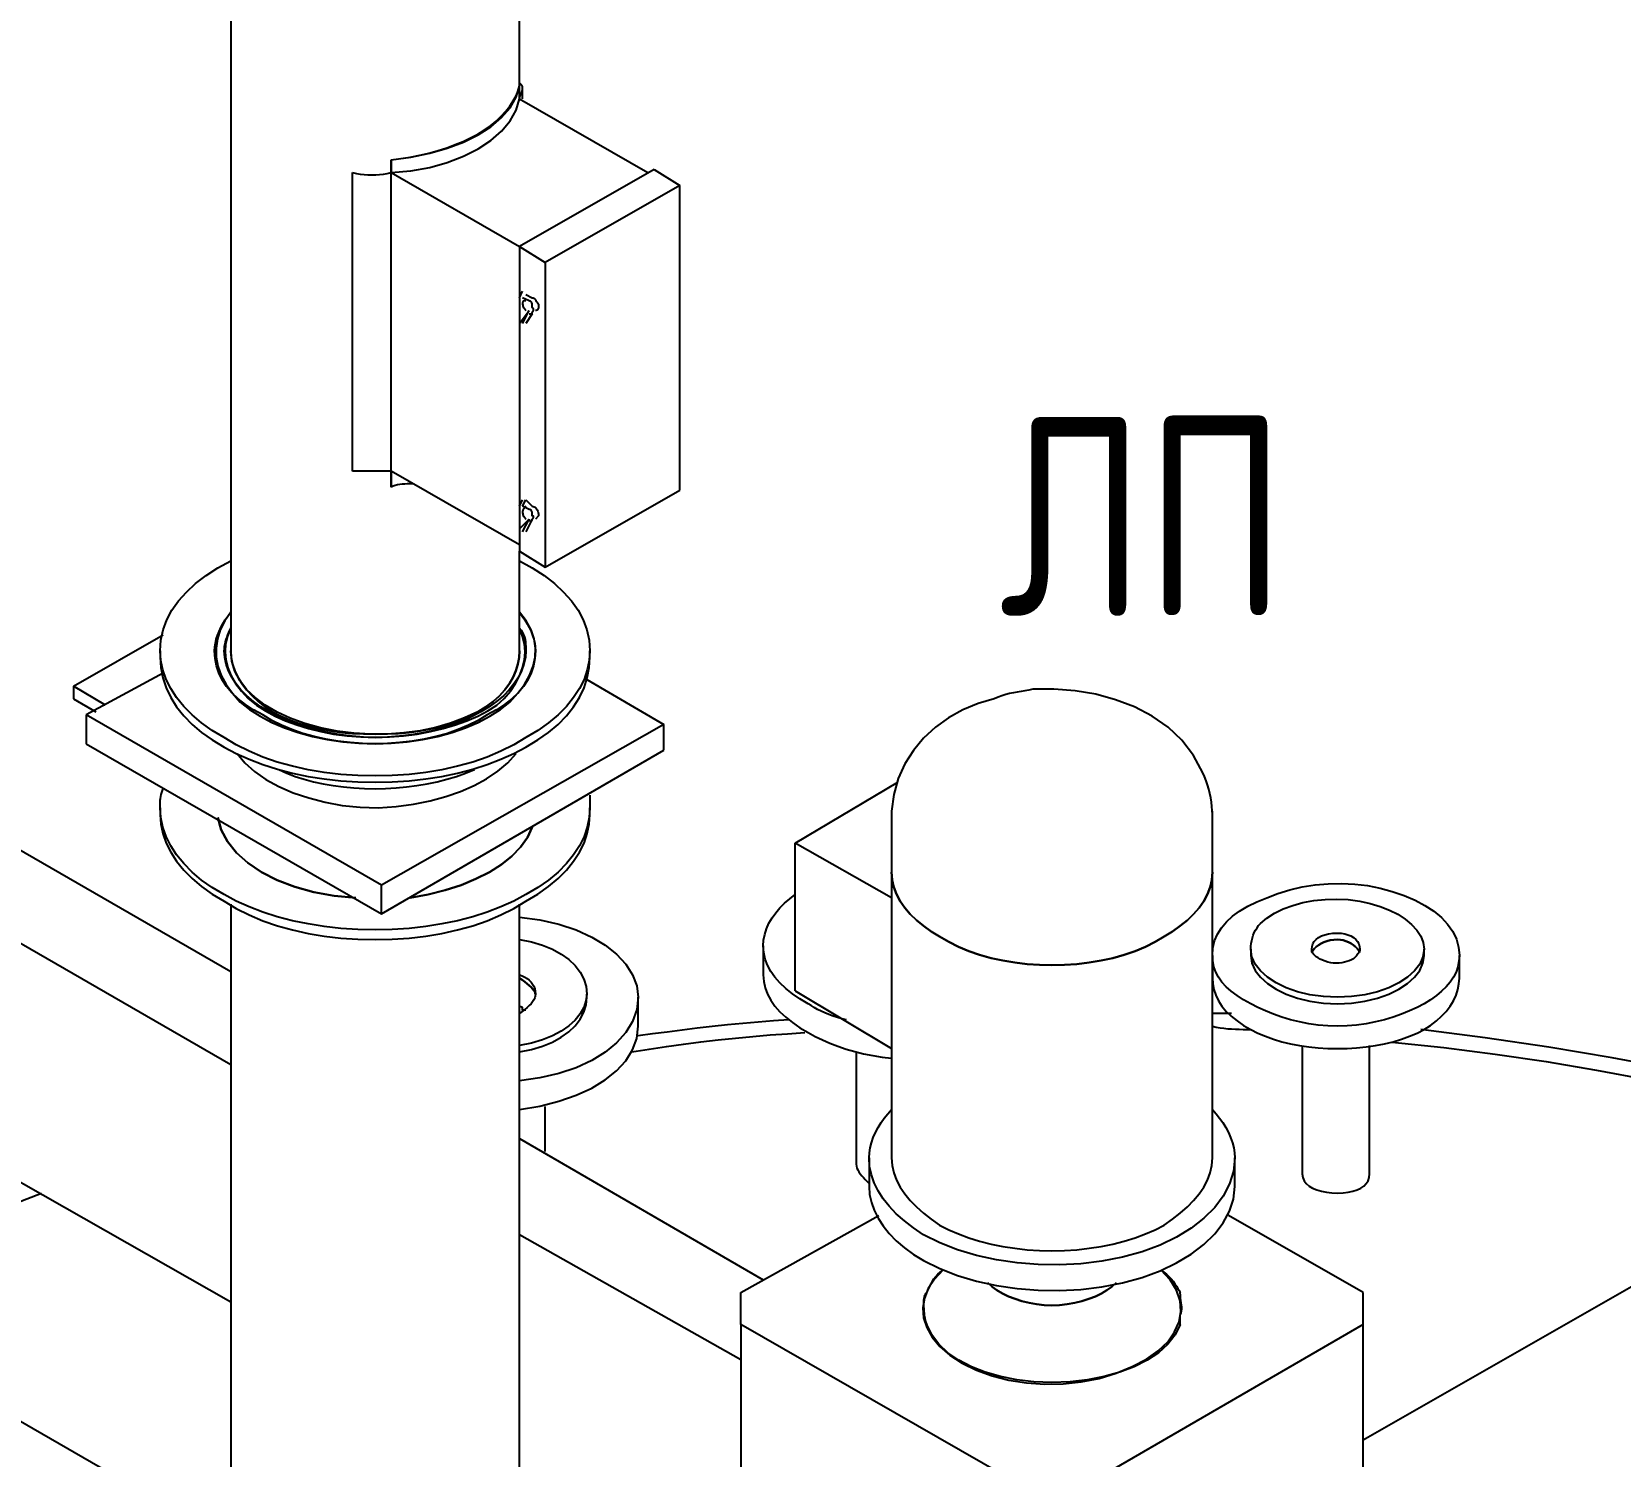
# Model space of a CAD drawing. Header units: metres. Extents: x 20 to 415, y 5 to 292.
# Drawn here: x 169.96 to 178.26, y 119.57 to 127.01 of the extents above; entities that cross this region are included whole.
import ezdxf

# ---------------------------------------------------------------- set-up
doc = ezdxf.new("R2010")
doc.units = ezdxf.units.M
for name, color, linetype in [('АРМАТУРА', 8, 'Continuous'), ('ВОЗДУХОВОДЫ', 7, 'Continuous'), ('ОБОЗНАЧЕНИЯ', 7, 'Continuous'), ('ОБОРУДОВАНИЕ', 8, 'Continuous')]:
    doc.layers.add(name, color=color, linetype=linetype)
doc.styles.add('GOST', font='isocpeur.ttf')

msp = doc.modelspace()

# ---------------------------------------------------------------- linework, layer by layer
at = {"layer": 'АРМАТУРА'}
for points in [[(172.5278, 126.7136), (172.5278, 126.7181), (172.5276, 126.722), (172.5275, 126.7252), (172.5268, 126.7278), (172.5258, 126.7304), (172.5241, 126.7329), (172.5221, 126.7357), (172.5193, 126.7389), (172.5156, 126.7426), (172.511, 126.7471)], [(171.8406, 126.3448), (171.944, 126.3584), (172.0422, 126.3785), (172.1342, 126.4048), (172.2191, 126.4372), (172.2953, 126.4747), (172.3619, 126.5175), (172.418, 126.5648), (172.4623, 126.6162), (172.4936, 126.6717), (172.511, 126.7304)], [(171.8406, 126.2778), (171.944, 126.2872), (172.0422, 126.3051), (172.1342, 126.3304), (172.2191, 126.3628), (172.2953, 126.4015), (172.3619, 126.4456), (172.418, 126.4945), (172.4623, 126.5477), (172.4936, 126.6041), (172.511, 126.6633)], [(172.2932, 126.4789), (172.3273, 126.5001), (172.3593, 126.5228), (172.3888, 126.547), (172.4157, 126.5723), (172.4398, 126.5984), (172.4609, 126.6249), (172.4787, 126.6518), (172.4933, 126.6786), (172.504, 126.7049), (172.511, 126.7304)], [(172.511, 126.6633), (172.511, 126.7304)], [(172.511, 126.6633), (172.511, 126.6683), (172.511, 126.6734), (172.511, 126.6784), (172.511, 126.6834), (172.511, 126.6885), (172.511, 126.6935), (172.511, 126.6985), (172.511, 126.7035), (172.511, 126.7086), (172.511, 126.7136)], [(172.511, 126.6633), (172.5116, 126.6683), (172.5129, 126.6734), (172.5147, 126.6784), (172.5169, 126.6834), (172.5194, 126.6885), (172.5219, 126.6935), (172.5241, 126.6985), (172.5261, 126.7035), (172.5273, 126.7086), (172.5278, 126.7136)], [(172.511, 126.6633), (173.1815, 126.2778)], [(172.5278, 126.6633), (172.5278, 126.7136)], [(171.8406, 126.3448), (171.8909, 126.3509), (171.9408, 126.3587), (171.9901, 126.3685), (172.0385, 126.38), (172.0858, 126.3931), (172.1314, 126.4077), (172.1753, 126.4236), (172.2172, 126.4409), (172.2564, 126.4593), (172.2932, 126.4789)], [(171.8406, 126.2778), (171.8406, 126.3448)], [(171.8406, 126.3448), (171.8406, 126.2778)], [(171.6394, 126.2778), (171.6595, 126.2733), (171.6797, 126.2697), (171.6998, 126.2672), (171.7199, 126.2657), (171.74, 126.2652), (171.7601, 126.2657), (171.7802, 126.2672), (171.8003, 126.2697), (171.8205, 126.2733), (171.8406, 126.2778)], [(171.6394, 126.2778), (171.6595, 126.2733), (171.6797, 126.2697), (171.6998, 126.2672), (171.7199, 126.2657), (171.74, 126.2652), (171.7601, 126.2657), (171.7802, 126.2672), (171.8003, 126.2697), (171.8205, 126.2733), (171.8406, 126.2778)], [(171.6394, 124.7189), (171.6394, 126.2778)], [(171.8406, 126.2778), (172.511, 125.8923)], [(171.8406, 124.7189), (171.8406, 126.2778)], [(173.2151, 126.2946), (172.511, 125.8923)], [(173.2151, 126.2946), (173.3491, 126.2107)], [(173.3491, 126.2107), (172.6451, 125.8085)], [(173.3491, 124.6184), (173.3491, 126.2107)], [(172.511, 125.8923), (172.511, 124.2999)], [(172.511, 125.8923), (172.6451, 125.8085)], [(172.6451, 125.8085), (172.6451, 124.2161)], [(172.511, 125.6241), (172.5278, 125.6576)], [(172.5613, 125.6073), (172.5278, 125.6241)], [(172.5446, 125.6073), (172.54, 125.6073), (172.5364, 125.6071), (172.5335, 125.6068), (172.5315, 125.6063), (172.53, 125.6053), (172.529, 125.6038), (172.5283, 125.6016), (172.528, 125.5988), (172.5278, 125.5951), (172.5278, 125.5906), (172.5283, 125.5855), (172.5297, 125.5807), (172.5315, 125.576), (172.5337, 125.5716), (172.5362, 125.5676), (172.5387, 125.5641), (172.5411, 125.5612), (172.5429, 125.5589), (172.5441, 125.5575), (172.5446, 125.557)], [(172.5446, 125.6408), (172.5781, 125.6241)], [(172.5446, 125.6073), (172.5446, 125.6073), (172.5446, 125.6073)], [(172.5781, 125.5403), (172.5786, 125.5448), (172.5798, 125.5486), (172.5813, 125.5518), (172.583, 125.5545), (172.5843, 125.557), (172.5853, 125.5595), (172.5855, 125.5624), (172.5845, 125.5656), (172.5821, 125.5693), (172.5781, 125.5738), (172.5781, 125.5788), (172.5779, 125.5837), (172.5776, 125.5885), (172.5771, 125.5929), (172.5761, 125.5969), (172.5744, 125.6004), (172.5724, 125.6033), (172.5695, 125.6055), (172.5659, 125.6068), (172.5613, 125.6073)], [(172.5781, 125.6241), (172.5781, 125.6241), (172.5781, 125.6241)], [(172.5781, 125.6241), (172.5826, 125.6236), (172.5865, 125.6222), (172.5895, 125.6201), (172.5923, 125.6172), (172.5949, 125.6137), (172.5974, 125.6097), (172.6002, 125.6051), (172.6034, 125.6004), (172.6071, 125.5956), (172.6116, 125.5906), (172.6116, 125.5855), (172.6114, 125.5807), (172.6111, 125.576), (172.6106, 125.5716), (172.6096, 125.5676), (172.6079, 125.5641), (172.6059, 125.5612), (172.6031, 125.5589), (172.5994, 125.5575), (172.5949, 125.557)], [(172.511, 125.49), (172.5613, 125.557)], [(172.5278, 125.49), (172.5613, 125.557)], [(172.5781, 125.5403), (172.5446, 125.49)], [(172.5613, 125.5403), (172.5618, 125.5403), (172.5632, 125.5403), (172.565, 125.5403), (172.5672, 125.5403), (172.5697, 125.5403), (172.5722, 125.5403), (172.5744, 125.5403), (172.5764, 125.5403), (172.5776, 125.5403), (172.5781, 125.5403)], [(171.8406, 124.7189), (171.8205, 124.7189), (171.8003, 124.7189), (171.7802, 124.7189), (171.7601, 124.7189), (171.74, 124.7189), (171.7199, 124.7189), (171.6998, 124.7189), (171.6797, 124.7189), (171.6595, 124.7189), (171.6394, 124.7189)], [(171.8406, 124.6351), (171.8406, 124.7189)], [(171.8406, 124.7189), (171.8406, 124.6351)], [(172.511, 124.3334), (171.8406, 124.7189)], [(171.9579, 124.6519), (171.9474, 124.6519), (171.9361, 124.6517), (171.924, 124.6515), (171.9118, 124.6509), (171.8992, 124.6499), (171.8867, 124.6484), (171.8744, 124.6462), (171.8624, 124.6433), (171.8511, 124.6397), (171.8406, 124.6351)], [(172.6451, 124.2161), (173.3491, 124.6184)], [(172.511, 124.5346), (172.5278, 124.5681)], [(172.5278, 124.5346), (172.5446, 124.5681)], [(172.5446, 124.5346), (172.54, 124.53), (172.5364, 124.5263), (172.5335, 124.5232), (172.5315, 124.5203), (172.53, 124.5178), (172.529, 124.5153), (172.5283, 124.5126), (172.528, 124.5094), (172.5278, 124.5056), (172.5278, 124.501), (172.5283, 124.496), (172.5297, 124.4911), (172.5315, 124.4864), (172.5337, 124.4821), (172.5362, 124.4781), (172.5387, 124.4745), (172.5411, 124.4717), (172.5429, 124.4693), (172.5441, 124.468), (172.5446, 124.4675)], [(172.5613, 124.5178), (172.5278, 124.5346)], [(172.5446, 124.5681), (172.5781, 124.5346)], [(172.5446, 124.5346), (172.5446, 124.5346), (172.5446, 124.5346)], [(172.5781, 124.4675), (172.5786, 124.468), (172.5798, 124.4693), (172.5813, 124.4712), (172.583, 124.4734), (172.5843, 124.4759), (172.5853, 124.4784), (172.5855, 124.4807), (172.5845, 124.4826), (172.5821, 124.4838), (172.5781, 124.4843), (172.5781, 124.4893), (172.5779, 124.4942), (172.5776, 124.499), (172.5771, 124.5034), (172.5761, 124.5074), (172.5744, 124.5109), (172.5724, 124.5138), (172.5695, 124.5159), (172.5659, 124.5173), (172.5613, 124.5178)], [(172.5781, 124.5346), (172.5831, 124.5341), (172.588, 124.5325), (172.5927, 124.53), (172.5972, 124.5265), (172.6011, 124.522), (172.6046, 124.5164), (172.6076, 124.5099), (172.6098, 124.5024), (172.6111, 124.4938), (172.6116, 124.4843)], [(172.511, 124.4172), (172.5613, 124.4675)], [(172.5278, 124.4005), (172.5613, 124.4675)], [(172.5781, 124.4675), (172.5446, 124.4005)], [(172.5613, 124.4675), (172.5618, 124.463), (172.5632, 124.4595), (172.565, 124.4569), (172.5672, 124.4554), (172.5697, 124.4549), (172.5722, 124.4554), (172.5744, 124.4569), (172.5764, 124.4595), (172.5776, 124.463), (172.5781, 124.4675)], [(172.6116, 124.4843), (172.5949, 124.4675)], [(172.511, 124.2999), (172.6451, 124.2161)]]:
    msp.add_lwpolyline(points, dxfattribs=at)
at = {"layer": 'ВОЗДУХОВОДЫ'}
for points in [[(171.0025, 134.8096), (171.0025, 123.7803)], [(172.511, 126.7136), (172.511, 134.8096)], [(172.511, 123.7803), (172.511, 124.2999)], [(171.0025, 123.7803), (171.005, 123.7451), (171.0124, 123.7102), (171.0243, 123.6757), (171.0405, 123.6416), (171.0611, 123.6085), (171.0858, 123.5763), (171.1141, 123.5454), (171.1463, 123.5159), (171.1817, 123.4879), (171.2204, 123.4618), (171.2666, 123.4382), (171.3148, 123.4174), (171.3647, 123.3996), (171.4165, 123.3844), (171.4696, 123.3718), (171.5244, 123.3617), (171.5808, 123.354), (171.6382, 123.3486), (171.6969, 123.3455), (171.7568, 123.3445)], [(171.7568, 123.3445), (171.8171, 123.3455), (171.8769, 123.3486), (171.9359, 123.354), (171.9939, 123.3617), (172.0501, 123.3718), (172.1044, 123.3844), (172.1562, 123.3994), (172.2051, 123.4174), (172.2509, 123.4382), (172.2932, 123.4618), (172.3359, 123.4879), (172.3738, 123.5159), (172.4068, 123.5454), (172.4349, 123.5763), (172.4587, 123.6085), (172.4779, 123.6416), (172.4924, 123.6757), (172.5028, 123.7102), (172.509, 123.7451), (172.511, 123.7803)], [(171.0025, 122.4561), (171.0025, 118.8187)], [(172.511, 118.8187), (172.511, 122.4561)]]:
    msp.add_lwpolyline(points, dxfattribs=at)
at = {"layer": 'ОБОРУДОВАНИЕ'}
for points in [[(170.6337, 123.7803), (170.6377, 123.8351), (170.6495, 123.8887), (170.6691, 123.9408), (170.6959, 123.9913), (170.7301, 124.0401), (170.7713, 124.0868), (170.8193, 124.1314), (170.8741, 124.1735), (170.9351, 124.2129), (171.0025, 124.2496)], [(172.511, 124.2496), (172.5784, 124.2129), (172.6396, 124.1735), (172.6943, 124.1314), (172.7422, 124.0868), (172.7834, 124.0401), (172.8176, 123.9913), (172.8444, 123.9408), (172.8641, 123.8887), (172.8758, 123.8351), (172.8798, 123.7803)], [(170.9187, 123.7803), (170.9197, 123.8004), (170.9225, 123.8205), (170.9272, 123.8406), (170.9337, 123.8607), (170.9416, 123.8808), (170.9512, 123.901), (170.9622, 123.9211), (170.9745, 123.9412), (170.9879, 123.9613), (171.0025, 123.9814)], [(171.0025, 123.9814), (170.9713, 123.9356), (170.9482, 123.8892), (170.9331, 123.8421), (170.926, 123.7945), (170.9271, 123.7467), (170.9361, 123.699), (170.9532, 123.6515), (170.9783, 123.6044), (171.0115, 123.5578), (171.0528, 123.5121), (171.1015, 123.4734), (171.1565, 123.438), (171.2175, 123.406), (171.2837, 123.3775), (171.3545, 123.3528), (171.4292, 123.3322), (171.5075, 123.316), (171.5886, 123.3041), (171.6719, 123.2967), (171.7568, 123.2942)], [(171.7568, 123.2942), (171.8418, 123.2967), (171.9249, 123.3041), (172.006, 123.316), (172.0843, 123.3322), (172.159, 123.3528), (172.2298, 123.3775), (172.296, 123.406), (172.357, 123.438), (172.4122, 123.4734), (172.4608, 123.5121), (172.5025, 123.5578), (172.5369, 123.6044), (172.5635, 123.6515), (172.5823, 123.699), (172.5928, 123.7467), (172.5947, 123.7945), (172.5878, 123.8421), (172.5717, 123.8892), (172.5463, 123.9356), (172.511, 123.9814)], [(172.511, 123.9814), (172.5256, 123.9613), (172.539, 123.9412), (172.5513, 123.9211), (172.5623, 123.901), (172.5719, 123.8808), (172.5798, 123.8607), (172.5863, 123.8406), (172.591, 123.8205), (172.5939, 123.8004), (172.5949, 123.7803)], [(170.1811, 123.5959), (170.6505, 123.8641)], [(170.969, 123.7803), (170.9694, 123.7908), (170.9708, 123.8022), (170.9732, 123.8141), (170.976, 123.8264), (170.9795, 123.8389), (170.9835, 123.8515), (170.9879, 123.8639), (170.9926, 123.8758), (170.9974, 123.887), (171.0025, 123.8976)], [(171.0025, 123.8976), (170.9859, 123.857), (170.9762, 123.8156), (170.9733, 123.7737), (170.9773, 123.7318), (170.9879, 123.6903), (171.005, 123.649), (171.0285, 123.6086), (171.0583, 123.5694), (171.0943, 123.5315), (171.1366, 123.4953), (171.1838, 123.4661), (171.235, 123.4393), (171.2896, 123.4149), (171.3476, 123.3929), (171.409, 123.3738), (171.4733, 123.3577), (171.5405, 123.345), (171.6103, 123.3356), (171.6823, 123.3297), (171.7568, 123.3277)], [(171.7568, 123.3277), (171.8317, 123.3297), (171.9051, 123.3356), (171.9767, 123.345), (172.0461, 123.3577), (172.1129, 123.3738), (172.1768, 123.3929), (172.2371, 123.4149), (172.2936, 123.4393), (172.3461, 123.4661), (172.3937, 123.4953), (172.4314, 123.5315), (172.4638, 123.5694), (172.4909, 123.6086), (172.5122, 123.649), (172.5278, 123.6903), (172.5374, 123.7318), (172.5405, 123.7737), (172.5375, 123.8156), (172.5276, 123.857), (172.511, 123.8976)], [(172.511, 123.8976), (172.5201, 123.887), (172.5275, 123.8758), (172.533, 123.8639), (172.5374, 123.8515), (172.5404, 123.8389), (172.5424, 123.8264), (172.5437, 123.8141), (172.5444, 123.8022), (172.5446, 123.7908), (172.5446, 123.7803)], [(170.6337, 123.7803), (170.6337, 123.7467)], [(171.7568, 123.1266), (171.6667, 123.1286), (171.5783, 123.1346), (171.4916, 123.1447), (171.4071, 123.1587), (171.3251, 123.1768), (171.2462, 123.199), (171.1708, 123.2251), (171.0992, 123.2553), (171.0318, 123.2895), (170.969, 123.3277), (170.9066, 123.3644), (170.8504, 123.4038), (170.8005, 123.4455), (170.7569, 123.4894), (170.7197, 123.5352), (170.689, 123.5823), (170.6649, 123.6308), (170.6476, 123.6802), (170.6372, 123.73), (170.6337, 123.7803)], [(170.6337, 123.7467), (170.6372, 123.6919), (170.6476, 123.6385), (170.6649, 123.5863), (170.689, 123.5357), (170.7197, 123.4869), (170.7569, 123.4402), (170.8005, 123.3957), (170.8504, 123.3537), (170.9066, 123.3141), (170.969, 123.2774), (171.0318, 123.2437), (171.0992, 123.2132), (171.1708, 123.1859), (171.2464, 123.1619), (171.3251, 123.1413), (171.4071, 123.1242), (171.4916, 123.1108), (171.5783, 123.1009), (171.6667, 123.095), (171.7568, 123.093)], [(171.7568, 123.2942), (171.6914, 123.2957), (171.6265, 123.3002), (171.5625, 123.3077), (171.4996, 123.3183), (171.4383, 123.3319), (171.3789, 123.3485), (171.3221, 123.3681), (171.2682, 123.3907), (171.2174, 123.4164), (171.1701, 123.445), (171.1223, 123.4712), (171.0796, 123.4992), (171.0419, 123.529), (171.0092, 123.5607), (170.9815, 123.5939), (170.9589, 123.6286), (170.9413, 123.6646), (170.9287, 123.702), (170.9212, 123.7405), (170.9187, 123.7803)], [(171.7568, 123.3277), (171.6964, 123.3292), (171.6366, 123.3336), (171.5771, 123.3408), (171.5186, 123.3508), (171.4614, 123.3634), (171.4056, 123.3785), (171.3516, 123.3959), (171.2998, 123.4157), (171.2504, 123.4377), (171.2036, 123.4618), (171.1604, 123.4879), (171.1213, 123.5159), (171.0864, 123.5454), (171.0559, 123.5763), (171.0298, 123.6085), (171.0082, 123.6416), (170.9911, 123.6757), (170.9788, 123.7102), (170.9715, 123.7451), (170.969, 123.7803)], [(172.2932, 123.4618), (172.2249, 123.4291), (172.1513, 123.4016), (172.0736, 123.3793), (171.9919, 123.3624), (171.9076, 123.3508), (171.8213, 123.3448), (171.7338, 123.3443), (171.6458, 123.3497), (171.5581, 123.3609), (171.4718, 123.378), (171.3895, 123.4006), (171.3136, 123.4279), (171.2449, 123.4596), (171.1835, 123.4955), (171.1304, 123.5352), (171.0856, 123.5783), (171.0501, 123.6247), (171.0239, 123.6742), (171.0078, 123.726), (171.0025, 123.7803)], [(172.5446, 123.7803), (172.5421, 123.7451), (172.5347, 123.7102), (172.5224, 123.6757), (172.5055, 123.6416), (172.4839, 123.6085), (172.4577, 123.5763), (172.4271, 123.5454), (172.3922, 123.5159), (172.3531, 123.4879), (172.3099, 123.4618), (172.2677, 123.4377), (172.2219, 123.4157), (172.1724, 123.3959), (172.12, 123.3785), (172.0648, 123.3634), (172.007, 123.3508), (171.947, 123.3408), (171.8852, 123.3336), (171.8216, 123.3292), (171.7568, 123.3277)], [(172.5949, 123.7803), (172.5923, 123.7405), (172.5848, 123.702), (172.5722, 123.6646), (172.5546, 123.6286), (172.532, 123.5939), (172.5044, 123.5607), (172.4717, 123.529), (172.4339, 123.4992), (172.3912, 123.4712), (172.3434, 123.445), (172.2963, 123.4164), (172.2454, 123.3907), (172.1914, 123.3681), (172.1346, 123.3485), (172.0752, 123.3319), (172.0141, 123.3183), (171.951, 123.3077), (171.887, 123.3002), (171.8221, 123.2957), (171.7568, 123.2942)], [(172.8798, 123.7803), (172.8763, 123.73), (172.8659, 123.6802), (172.8486, 123.6308), (172.8245, 123.5823), (172.7938, 123.5352), (172.7568, 123.4894), (172.713, 123.4455), (172.6631, 123.4038), (172.6069, 123.3644), (172.5446, 123.3277), (172.4819, 123.2895), (172.4143, 123.2553), (172.3427, 123.2251), (172.2673, 123.199), (172.1884, 123.1768), (172.1066, 123.1587), (172.0219, 123.1447), (171.9353, 123.1346), (171.8468, 123.1286), (171.7568, 123.1266)], [(171.7568, 123.093), (171.8468, 123.095), (171.9353, 123.1009), (172.0219, 123.1108), (172.1066, 123.1242), (172.1884, 123.1413), (172.2673, 123.1619), (172.3427, 123.1859), (172.4143, 123.2132), (172.4819, 123.2437), (172.5446, 123.2774), (172.6069, 123.3141), (172.6631, 123.3537), (172.713, 123.3957), (172.7568, 123.4402), (172.794, 123.4869), (172.8245, 123.5357), (172.8486, 123.5863), (172.8659, 123.6385), (172.8763, 123.6919), (172.8798, 123.7467)], [(172.511, 123.7803), (172.509, 123.7451), (172.5028, 123.7102), (172.4926, 123.6757), (172.4779, 123.6416), (172.4587, 123.6085), (172.4349, 123.5763), (172.4068, 123.5454), (172.3738, 123.5159), (172.3359, 123.4879), (172.2932, 123.4618)], [(172.8798, 123.7467), (172.8798, 123.7803)], [(170.6505, 123.6629), (170.2482, 123.445)], [(170.1811, 123.5959), (170.1811, 123.5288)], [(170.3488, 123.4953), (170.1811, 123.5959)], [(172.863, 123.6294), (173.2653, 123.3947)], [(176.1316, 122.9254), (176.1311, 122.946), (176.1296, 122.9675), (176.1271, 122.9894), (176.1236, 123.0117), (176.119, 123.0344), (176.1135, 123.057), (176.107, 123.0795), (176.0994, 123.1014), (176.0909, 123.1227), (176.0813, 123.1433), (176.0339, 123.2333), (175.9729, 123.3126), (175.9, 123.3812), (175.817, 123.4392), (175.7251, 123.4869), (175.6264, 123.5246), (175.5222, 123.5526), (175.414, 123.5709), (175.3039, 123.5796), (175.1929, 123.5791), (175.1728, 123.5746), (175.1527, 123.5707), (175.1326, 123.5672), (175.1125, 123.5639), (175.0924, 123.5603), (175.0723, 123.5562), (175.0522, 123.5513), (175.032, 123.5454), (175.0119, 123.5379), (174.9918, 123.5288), (174.908, 123.5044), (174.8282, 123.471), (174.7535, 123.4296), (174.6847, 123.3803), (174.623, 123.3235), (174.5694, 123.2598), (174.5248, 123.1892), (174.4903, 123.1126), (174.4668, 123.0302), (174.4554, 122.9422)], [(170.1811, 123.5288), (170.2985, 123.4618)], [(170.2482, 123.445), (170.2482, 123.2942)], [(171.7903, 122.5566), (170.2482, 123.445)], [(173.2653, 123.3947), (171.7903, 122.5566)], [(173.2653, 123.2606), (173.2653, 123.3947)], [(170.2482, 123.2942), (171.7903, 122.4058)], [(171.7903, 122.4058), (173.2653, 123.2606)], [(171.036, 123.2439), (171.0766, 123.1953), (171.1272, 123.1499), (171.1868, 123.1085), (171.2546, 123.0712), (171.3293, 123.0386), (171.4101, 123.0111), (171.4959, 122.9888), (171.5858, 122.9725), (171.6787, 122.9625), (171.7735, 122.9589)], [(171.7735, 122.9589), (171.8676, 122.9665), (171.9579, 122.9789), (172.0444, 122.9963), (172.1262, 123.0183), (172.2031, 123.0449), (172.2744, 123.0761), (172.3397, 123.1116), (172.3984, 123.1515), (172.4502, 123.1956), (172.4943, 123.2439)], [(169.2592, 123.1098), (171.0025, 122.1041)], [(171.2539, 123.1601), (171.2956, 123.141), (171.3401, 123.1239), (171.3868, 123.1088), (171.4358, 123.0957), (171.4866, 123.0846), (171.5387, 123.0756), (171.5922, 123.0686), (171.6466, 123.0635), (171.7015, 123.0605), (171.7568, 123.0595)], [(171.7568, 123.0595), (171.8121, 123.0605), (171.8672, 123.0635), (171.9219, 123.0686), (171.9758, 123.0756), (172.0291, 123.0846), (172.0814, 123.0957), (172.1324, 123.1088), (172.1822, 123.1239), (172.2301, 123.141), (172.2764, 123.1601)], [(173.9526, 122.7746), (174.489, 123.093)], [(170.6337, 122.9589), (170.6337, 122.969), (170.6339, 122.979), (170.6342, 122.9891), (170.6347, 122.9992), (170.6359, 123.0092), (170.6374, 123.0193), (170.6394, 123.0293), (170.6423, 123.0394), (170.646, 123.0494), (170.6505, 123.0595)], [(172.8798, 123.026), (172.8798, 123.021), (172.8798, 123.0158), (172.8798, 123.0104), (172.8798, 123.0049), (172.8798, 122.9988), (172.8798, 122.9923), (172.8798, 122.9851), (172.8798, 122.9772), (172.8798, 122.9685), (172.8798, 122.9589)], [(170.6337, 122.9589), (170.6337, 122.9254)], [(171.7568, 122.322), (171.6667, 122.324), (171.5783, 122.3299), (171.4916, 122.3396), (171.4071, 122.3532), (171.3251, 122.3703), (171.2462, 122.3909), (171.1708, 122.4148), (171.0992, 122.4422), (171.0318, 122.4727), (170.969, 122.5064), (170.9066, 122.5431), (170.8504, 122.5825), (170.8005, 122.6242), (170.7569, 122.6681), (170.7197, 122.7139), (170.689, 122.761), (170.6649, 122.8094), (170.6476, 122.8589), (170.6372, 122.9086), (170.6337, 122.9589)], [(170.6337, 122.9254), (170.6372, 122.8751), (170.6476, 122.8253), (170.6649, 122.7759), (170.689, 122.7275), (170.7197, 122.6803), (170.7569, 122.6346), (170.8005, 122.5907), (170.8504, 122.5489), (170.9066, 122.5095), (170.969, 122.4728), (171.0318, 122.4346), (171.0992, 122.4004), (171.1708, 122.3703), (171.2464, 122.3441), (171.3251, 122.322), (171.4071, 122.3039), (171.4916, 122.2898), (171.5783, 122.2797), (171.6667, 122.2737), (171.7568, 122.2717)], [(172.8798, 122.9589), (172.8763, 122.9086), (172.8659, 122.8589), (172.8486, 122.8094), (172.8245, 122.761), (172.7938, 122.7139), (172.7568, 122.6681), (172.713, 122.6242), (172.6631, 122.5825), (172.6069, 122.5431), (172.5446, 122.5064), (172.4819, 122.4727), (172.4143, 122.4422), (172.3427, 122.4148), (172.2673, 122.3909), (172.1884, 122.3703), (172.1066, 122.3532), (172.0219, 122.3397), (171.9353, 122.3299), (171.8468, 122.324), (171.7568, 122.322)], [(171.7568, 122.2717), (171.8468, 122.2737), (171.9353, 122.2797), (172.0219, 122.2898), (172.1066, 122.3039), (172.1884, 122.322), (172.2673, 122.3441), (172.3427, 122.3703), (172.4143, 122.4004), (172.4819, 122.4346), (172.5446, 122.4728), (172.6069, 122.5095), (172.6631, 122.5489), (172.713, 122.5907), (172.7568, 122.6346), (172.794, 122.6803), (172.8245, 122.7275), (172.8486, 122.7759), (172.8659, 122.8253), (172.8763, 122.8751), (172.8798, 122.9254)], [(172.8798, 122.9254), (172.8798, 122.9589)], [(174.4554, 122.9422), (174.4554, 122.6237)], [(176.1316, 122.6237), (176.1316, 122.9422)], [(171.0025, 121.618), (168.8234, 122.8751)], [(170.9354, 122.9086), (170.9534, 122.8444), (170.9862, 122.7831), (171.033, 122.7253), (171.0926, 122.6718), (171.1639, 122.6237), (171.2457, 122.5816), (171.3369, 122.5464), (171.4364, 122.5188), (171.5432, 122.4995), (171.6562, 122.4896)], [(171.6562, 122.4896), (171.5432, 122.4995), (171.4364, 122.5188), (171.3369, 122.5464), (171.2455, 122.5816), (171.1639, 122.6237), (171.0926, 122.6718), (171.033, 122.7253), (170.9862, 122.7831), (170.9534, 122.8444), (170.9354, 122.9086)], [(171.9411, 122.4896), (172.0345, 122.5072), (172.1233, 122.5297), (172.2065, 122.5566), (172.2836, 122.588), (172.354, 122.6237), (172.4167, 122.6634), (172.4712, 122.707), (172.5168, 122.7541), (172.5526, 122.8046), (172.5781, 122.8584)], [(172.5781, 122.8584), (172.5526, 122.8046), (172.5168, 122.7541), (172.4712, 122.707), (172.4167, 122.6634), (172.354, 122.6237), (172.2836, 122.588), (172.2065, 122.5566), (172.1233, 122.5297), (172.0347, 122.5072), (171.9411, 122.4896)], [(174.4554, 122.4896), (173.9526, 122.7746)], [(173.9526, 122.0035), (173.9526, 122.7746)], [(176.1316, 122.6237), (176.1286, 122.584), (176.1199, 122.5454), (176.1058, 122.508), (176.0865, 122.472), (176.0626, 122.4373), (176.0339, 122.4041), (176.001, 122.3724), (175.9643, 122.3426), (175.9239, 122.3146), (175.8802, 122.2885), (175.8329, 122.2598), (175.7821, 122.2341), (175.7282, 122.2115), (175.6713, 122.1919), (175.612, 122.1753), (175.5507, 122.1617), (175.4878, 122.1512), (175.4238, 122.1436), (175.3589, 122.1391), (175.2935, 122.1376), (175.2283, 122.1391), (175.1633, 122.1436), (175.0993, 122.1512), (175.0364, 122.1617), (174.9751, 122.1753), (174.9157, 122.1919), (174.8589, 122.2115), (174.8049, 122.2341), (174.7541, 122.2598), (174.7068, 122.2885), (174.6631, 122.3146), (174.6227, 122.3426), (174.586, 122.3724), (174.5531, 122.4041), (174.5247, 122.4373), (174.5005, 122.472), (174.4812, 122.508), (174.4672, 122.5454), (174.4584, 122.584), (174.4554, 122.6237)], [(174.4554, 122.6237), (174.4554, 121.1319)], [(176.1316, 122.6237), (176.1286, 122.584), (176.1199, 122.5454), (176.1058, 122.508), (176.0865, 122.472), (176.0626, 122.4373), (176.0339, 122.4041), (176.001, 122.3724), (175.9643, 122.3426), (175.9239, 122.3146), (175.8802, 122.2885), (175.8329, 122.2598), (175.7821, 122.2341), (175.7282, 122.2115), (175.6713, 122.1919), (175.612, 122.1753), (175.5507, 122.1617), (175.4878, 122.1512), (175.4238, 122.1436), (175.3589, 122.1391), (175.2935, 122.1376), (175.2283, 122.1391), (175.1633, 122.1436), (175.0993, 122.1512), (175.0364, 122.1617), (174.9751, 122.1753), (174.9157, 122.1919), (174.8589, 122.2115), (174.8049, 122.2341), (174.7541, 122.2598), (174.7068, 122.2885), (174.6631, 122.3146), (174.6227, 122.3426), (174.586, 122.3724), (174.5531, 122.4041), (174.5247, 122.4373), (174.5005, 122.472), (174.4812, 122.508), (174.4672, 122.5454), (174.4584, 122.584), (174.4554, 122.6237)], [(174.4554, 122.6237), (174.4584, 122.584), (174.4672, 122.5454), (174.4812, 122.508), (174.5005, 122.472), (174.5247, 122.4373), (174.5531, 122.4041), (174.586, 122.3724), (174.6227, 122.3426), (174.6631, 122.3146), (174.7068, 122.2885), (174.7541, 122.2598), (174.8049, 122.2341), (174.8589, 122.2115), (174.9157, 122.1919), (174.9751, 122.1753), (175.0364, 122.1617), (175.0993, 122.1512), (175.1633, 122.1436), (175.2282, 122.1391), (175.2935, 122.1376)], [(175.2935, 122.1376), (175.3589, 122.1391), (175.4238, 122.1436), (175.4878, 122.1512), (175.5507, 122.1617), (175.612, 122.1753), (175.6713, 122.1919), (175.7282, 122.2115), (175.7821, 122.2341), (175.8331, 122.2598), (175.8802, 122.2885), (175.9239, 122.3146), (175.9643, 122.3426), (176.001, 122.3724), (176.0339, 122.4041), (176.0626, 122.4373), (176.0865, 122.472), (176.1058, 122.508), (176.1199, 122.5454), (176.1286, 122.584), (176.1316, 122.6237)], [(176.1316, 121.1319), (176.1316, 122.6237)], [(171.7903, 122.4058), (171.7903, 122.5566)], [(173.7849, 122.2382), (173.787, 122.2683), (173.7927, 122.2983), (173.8022, 122.3278), (173.815, 122.3567), (173.831, 122.3848), (173.8502, 122.412), (173.8719, 122.438), (173.8966, 122.4624), (173.9234, 122.4852), (173.9526, 122.5064)], [(176.4166, 122.4896), (176.4742, 122.5127), (176.5361, 122.5317), (176.6011, 122.5464), (176.6685, 122.557), (176.7372, 122.563), (176.8064, 122.5645), (176.8752, 122.5613), (176.9427, 122.5535), (177.0081, 122.5407), (177.0703, 122.5231), (177.1332, 122.5015), (177.1906, 122.477), (177.2424, 122.4497), (177.2884, 122.4197), (177.3281, 122.387), (177.3611, 122.3518), (177.3874, 122.3141), (177.4067, 122.2742), (177.4183, 122.2321), (177.4223, 122.1879)], [(176.1316, 122.1879), (176.1346, 122.2271), (176.1435, 122.2643), (176.1583, 122.2995), (176.1789, 122.3327), (176.205, 122.3639), (176.2367, 122.3931), (176.2738, 122.4202), (176.3162, 122.4454), (176.3638, 122.4685), (176.4166, 122.4896)], [(176.383, 122.3555), (176.4166, 122.3842), (176.4565, 122.4096), (176.5017, 122.4316), (176.5515, 122.4499), (176.6051, 122.4645), (176.6618, 122.475), (176.7208, 122.4814), (176.781, 122.4832), (176.842, 122.4804), (176.9027, 122.4728), (176.9568, 122.4608), (177.0084, 122.4452), (177.0564, 122.4259), (177.1003, 122.4036), (177.1395, 122.3786), (177.173, 122.351), (177.2004, 122.3211), (177.2208, 122.2895), (177.2336, 122.2561), (177.2379, 122.2214)], [(172.511, 122.389), (172.618, 122.3746), (172.7172, 122.352), (172.8077, 122.3218), (172.8887, 122.2849), (172.9594, 122.2424), (173.0191, 122.1948), (173.067, 122.143), (173.1021, 122.0877), (173.1239, 122.0297), (173.1312, 121.97)], [(176.3328, 122.2214), (176.3333, 122.2365), (176.3348, 122.2514), (176.3373, 122.2662), (176.3408, 122.2807), (176.3453, 122.2948), (176.3509, 122.3084), (176.3574, 122.3213), (176.365, 122.3335), (176.3735, 122.3449), (176.383, 122.3555)], [(172.511, 122.2717), (172.5739, 122.2593), (172.6314, 122.242), (172.6832, 122.2207), (172.7291, 122.1956), (172.7688, 122.1669), (172.8019, 122.1354), (172.8282, 122.1011), (172.8475, 122.0647), (172.8592, 122.0265), (172.863, 121.9867)], [(176.6512, 122.2214), (176.6527, 122.236), (176.6571, 122.2494), (176.6643, 122.2616), (176.6744, 122.2727), (176.6869, 122.2823), (176.7019, 122.2903), (176.7195, 122.2967), (176.7392, 122.3014), (176.7612, 122.3042), (176.7853, 122.3052), (176.805, 122.3042), (176.8234, 122.3014), (176.8403, 122.2967), (176.8556, 122.2903), (176.8691, 122.2823), (176.8807, 122.2727), (176.8899, 122.2616), (176.897, 122.2494), (176.9012, 122.236), (176.9027, 122.2214)], [(176.9027, 122.2046), (176.8966, 122.2147), (176.8889, 122.2246), (176.8794, 122.234), (176.8686, 122.2427), (176.8566, 122.2507), (176.8435, 122.2578), (176.8298, 122.2636), (176.8152, 122.268), (176.8004, 122.2707), (176.7853, 122.2717), (176.7657, 122.2707), (176.7473, 122.268), (176.73, 122.2636), (176.7139, 122.2578), (176.6995, 122.2507), (176.6864, 122.2427), (176.6749, 122.234), (176.6652, 122.2246), (176.6573, 122.2147), (176.6512, 122.2046)], [(176.6512, 122.2046), (176.6573, 122.2147), (176.6652, 122.2246), (176.6749, 122.234), (176.6864, 122.2427), (176.6995, 122.2507), (176.7139, 122.2578), (176.73, 122.2636), (176.7473, 122.268), (176.7657, 122.2707), (176.7853, 122.2717)], [(176.9027, 122.2046), (176.8966, 122.2147), (176.8889, 122.2246), (176.8794, 122.234), (176.8686, 122.2427), (176.8566, 122.2507), (176.8435, 122.2578), (176.8298, 122.2636), (176.8152, 122.268), (176.8004, 122.2707), (176.7853, 122.2717), (176.7657, 122.2707), (176.7473, 122.268), (176.73, 122.2636), (176.7139, 122.2578), (176.6995, 122.2507), (176.6864, 122.2427), (176.6749, 122.234), (176.6652, 122.2246), (176.6573, 122.2147), (176.6512, 122.2046)], [(176.7853, 122.2717), (176.8004, 122.2707), (176.8152, 122.268), (176.8298, 122.2636), (176.8435, 122.2578), (176.8566, 122.2507), (176.8686, 122.2427), (176.8794, 122.234), (176.8889, 122.2246), (176.8966, 122.2147), (176.9027, 122.2046)], [(173.7849, 122.2382), (173.7849, 122.0873)], [(174.0196, 121.9365), (173.9764, 121.9621), (173.9373, 121.9888), (173.9025, 122.0164), (173.8719, 122.0451), (173.8458, 122.0747), (173.8242, 122.1054), (173.8071, 122.1371), (173.7948, 122.1698), (173.7875, 122.2035), (173.7849, 122.2382)], [(176.1316, 122.1879), (176.1316, 122.0706)], [(177.4223, 122.1879), (177.4203, 122.1582), (177.4144, 122.1296), (177.4047, 122.1019), (177.3911, 122.0752), (177.3742, 122.0496), (177.3536, 122.025), (177.3294, 122.0013), (177.3021, 121.9787), (177.2716, 121.9571), (177.2379, 121.9365), (177.2012, 121.9168), (177.1618, 121.8986), (177.1201, 121.8816), (177.0761, 121.8662), (177.0306, 121.8526), (176.9833, 121.8411), (176.9348, 121.8319), (176.8856, 121.825), (176.8356, 121.8206), (176.7853, 121.8191), (176.7351, 121.8206), (176.6851, 121.825), (176.6358, 121.8319), (176.5874, 121.8411), (176.5403, 121.8526), (176.4945, 121.8662), (176.4506, 121.8816), (176.4089, 121.8986), (176.3695, 121.9168), (176.3328, 121.9365), (176.2945, 121.9571), (176.2604, 121.9787), (176.2302, 122.0013), (176.204, 122.025), (176.1819, 122.0496), (176.1638, 122.0752), (176.1497, 122.1019), (176.1397, 122.1296), (176.1336, 122.1582), (176.1316, 122.1879)], [(176.3328, 122.2214), (176.3328, 122.1879)], [(177.2379, 122.2214), (177.232, 122.1818), (177.2149, 122.1438), (177.1876, 122.1079), (177.1511, 122.0751), (177.106, 122.0454), (177.0532, 122.0199), (176.994, 121.999), (176.929, 121.9832), (176.8591, 121.9735), (176.7853, 121.97), (176.7116, 121.9735), (176.6417, 121.9832), (176.5766, 121.999), (176.5175, 122.0199), (176.4648, 122.0454), (176.4196, 122.0751), (176.383, 122.1079), (176.3557, 122.1438), (176.3386, 122.1818), (176.3328, 122.2214)], [(176.3328, 122.1879), (176.3386, 122.1483), (176.3557, 122.1103), (176.383, 122.0744), (176.4196, 122.0416), (176.4648, 122.0119), (176.5175, 121.9864), (176.5766, 121.9655), (176.6417, 121.9497), (176.7116, 121.94), (176.7853, 121.9365)], [(176.3328, 122.1879), (176.3386, 122.1483), (176.3557, 122.1103), (176.383, 122.0744), (176.4196, 122.0416), (176.4648, 122.0119), (176.5175, 121.9864), (176.5766, 121.9655), (176.6417, 121.9497), (176.7116, 121.94), (176.7853, 121.9365), (176.8591, 121.94), (176.929, 121.9497), (176.994, 121.9655), (177.0532, 121.9864), (177.106, 122.0119), (177.1511, 122.0416), (177.1876, 122.0744), (177.2149, 122.1103), (177.232, 122.1483), (177.2379, 122.1879)], [(176.8691, 122.1711), (176.8586, 122.1661), (176.8472, 122.1614), (176.8349, 122.157), (176.822, 122.1532), (176.8085, 122.1502), (176.7944, 122.1482), (176.78, 122.1475), (176.7651, 122.1482), (176.7501, 122.1503), (176.7351, 122.1544), (176.7205, 122.1594), (176.7071, 122.1646), (176.6948, 122.17), (176.6838, 122.1756), (176.6744, 122.1817), (176.6663, 122.1882), (176.6598, 122.1953), (176.6551, 122.2031), (176.6522, 122.2119), (176.6512, 122.2214)], [(176.7853, 121.9365), (176.8591, 121.94), (176.929, 121.9497), (176.994, 121.9655), (177.0532, 121.9864), (177.106, 122.0119), (177.1511, 122.0416), (177.1876, 122.0744), (177.2149, 122.1103), (177.232, 122.1483), (177.2379, 122.1879)], [(176.9027, 122.2214), (176.9022, 122.2164), (176.9008, 122.2114), (176.8986, 122.2063), (176.8958, 122.2013), (176.8923, 122.1963), (176.8882, 122.1912), (176.8839, 122.1862), (176.879, 122.1812), (176.8742, 122.1762), (176.8691, 122.1711)], [(177.2379, 122.1879), (177.2379, 122.2214)], [(177.4223, 122.0706), (177.4223, 122.1879)], [(172.511, 122.0873), (172.5256, 122.0818), (172.539, 122.0752), (172.5513, 122.0677), (172.5623, 122.0592), (172.5719, 122.0496), (172.5798, 122.039), (172.5863, 122.0275), (172.591, 122.0149), (172.5939, 122.0013), (172.5949, 121.9867)], [(173.7849, 122.0873), (173.7875, 122.0526), (173.7948, 122.0189), (173.8071, 121.9862), (173.8242, 121.9546), (173.8458, 121.9239), (173.8718, 121.8942), (173.9025, 121.8656), (173.9373, 121.8379), (173.9764, 121.8112), (174.0196, 121.7856)], [(172.5949, 121.9867), (172.5939, 121.9923), (172.591, 121.9986), (172.5863, 122.0059), (172.5798, 122.0139), (172.5719, 122.0224), (172.5623, 122.0315), (172.5513, 122.0409), (172.539, 122.0506), (172.5256, 122.0605), (172.511, 122.0706)], [(172.511, 122.0706), (172.5256, 122.0605), (172.539, 122.0506), (172.5513, 122.0409), (172.5623, 122.0315), (172.5719, 122.0224), (172.5798, 122.0139), (172.5863, 122.0059), (172.591, 121.9986), (172.5939, 121.9923), (172.5949, 121.9867)], [(172.5949, 121.9867), (172.5939, 121.9923), (172.591, 121.9986), (172.5863, 122.0059), (172.5798, 122.0139), (172.5719, 122.0224), (172.5623, 122.0315), (172.5513, 122.0409), (172.539, 122.0506), (172.5256, 122.0605), (172.511, 122.0706)], [(173.9526, 122.0035), (174.4554, 121.7018)], [(176.1316, 122.0706), (176.1336, 122.0404), (176.1397, 122.0105), (176.1497, 121.981), (176.1638, 121.952), (176.1819, 121.9239), (176.204, 121.8967), (176.2302, 121.8709), (176.2604, 121.8464), (176.2945, 121.8235), (176.3328, 121.8024), (176.3695, 121.7833), (176.4089, 121.7662), (176.4506, 121.7511), (176.4945, 121.738), (176.5403, 121.7269), (176.5874, 121.7179), (176.6358, 121.7108), (176.6851, 121.7058), (176.7351, 121.7028), (176.7853, 121.7018), (176.8356, 121.7028), (176.8856, 121.7058), (176.9348, 121.7108), (176.9833, 121.7179), (177.0306, 121.7269), (177.0761, 121.738), (177.1201, 121.7511), (177.1618, 121.7662), (177.2012, 121.7833), (177.2379, 121.8024), (177.2716, 121.8235), (177.3021, 121.8464), (177.3294, 121.8709), (177.3536, 121.8967), (177.3742, 121.9239), (177.3911, 121.952), (177.4047, 121.981), (177.4144, 122.0105), (177.4203, 122.0404), (177.4223, 122.0706)], [(172.5949, 121.9867), (172.5939, 121.9767), (172.591, 121.9666), (172.5863, 121.9566), (172.5798, 121.9465), (172.5719, 121.9365), (172.5623, 121.9264), (172.5513, 121.9163), (172.539, 121.9063), (172.5256, 121.8962), (172.511, 121.8862)], [(172.863, 121.9867), (172.859, 121.9517), (172.8473, 121.917), (172.8282, 121.8835), (172.8019, 121.8513), (172.7688, 121.8213), (172.7291, 121.7936), (172.6832, 121.7692), (172.6314, 121.7481), (172.5739, 121.7311), (172.511, 121.7186)], [(172.511, 121.685), (172.5739, 121.6976), (172.6314, 121.7147), (172.6832, 121.736), (172.7291, 121.7613), (172.7688, 121.7898), (172.8019, 121.8215), (172.8282, 121.8557), (172.8475, 121.892), (172.8592, 121.9304), (172.863, 121.97)], [(172.511, 121.685), (172.5739, 121.6976), (172.6314, 121.7147), (172.6832, 121.736), (172.7291, 121.7613), (172.7688, 121.7898), (172.8019, 121.8215), (172.8282, 121.8557), (172.8475, 121.892), (172.8592, 121.9304), (172.863, 121.97)], [(173.1312, 121.97), (173.1239, 121.9058), (173.1022, 121.8443), (173.067, 121.7861), (173.0191, 121.7321), (172.9594, 121.683), (172.8887, 121.6393), (172.8077, 121.6019), (172.7172, 121.5715), (172.618, 121.5486), (172.511, 121.5342)], [(172.5278, 121.9029), (172.5278, 121.9075), (172.5276, 121.9111), (172.5275, 121.914), (172.5268, 121.9162), (172.5258, 121.9177), (172.5241, 121.9187), (172.5221, 121.9192), (172.5193, 121.9195), (172.5156, 121.9197), (172.511, 121.9197)], [(172.863, 121.97), (172.863, 121.9867)], [(173.1312, 121.8191), (173.1312, 121.97)], [(174.2208, 121.8526), (174.1961, 121.8582), (174.1725, 121.8646), (174.1499, 121.8719), (174.1282, 121.8798), (174.1076, 121.8884), (174.088, 121.8974), (174.0694, 121.9068), (174.0518, 121.9165), (174.0352, 121.9264), (174.0196, 121.9365)], [(172.5446, 121.9029), (172.54, 121.9029), (172.5364, 121.9029), (172.5335, 121.9029), (172.5315, 121.9029), (172.53, 121.9029), (172.529, 121.9029), (172.5283, 121.9029), (172.528, 121.9029), (172.5278, 121.9029), (172.5278, 121.9029)], [(173.919, 121.8526), (173.8386, 121.8471), (173.7583, 121.8407), (173.6782, 121.8335), (173.5982, 121.8257), (173.5189, 121.8171), (173.44, 121.8081), (173.3615, 121.7987), (173.2839, 121.7888), (173.2072, 121.7789), (173.1312, 121.7688)], [(176.2322, 121.8862), (176.2221, 121.8862), (176.2121, 121.8862), (176.202, 121.8862), (176.192, 121.8862), (176.1819, 121.8862), (176.1718, 121.8862), (176.1618, 121.8862), (176.1517, 121.8862), (176.1417, 121.8862), (176.1316, 121.8862)], [(172.511, 121.3833), (172.618, 121.4019), (172.7172, 121.4271), (172.8077, 121.4584), (172.8887, 121.4958), (172.9594, 121.5384), (173.0191, 121.5861), (173.067, 121.6384), (173.1021, 121.6949), (173.1239, 121.7554), (173.1312, 121.8191)], [(173.0977, 121.685), (173.1882, 121.6996), (173.2788, 121.7132), (173.3693, 121.7258), (173.4598, 121.7373), (173.5503, 121.7479), (173.6408, 121.7574), (173.7313, 121.766), (173.8218, 121.7735), (173.9123, 121.7801), (174.0029, 121.7856)], [(174.0196, 121.7856), (174.0558, 121.766), (174.0939, 121.7476), (174.1338, 121.7303), (174.1755, 121.7144), (174.2187, 121.6998), (174.2633, 121.6867), (174.3096, 121.6751), (174.357, 121.6654), (174.4056, 121.6575), (174.4554, 121.6515)], [(176.1316, 121.8191), (176.1517, 121.8146), (176.1718, 121.8109), (176.192, 121.8082), (176.2121, 121.8061), (176.2322, 121.8045), (176.2523, 121.8035), (176.2724, 121.8029), (176.2925, 121.8025), (176.3127, 121.8024), (176.3328, 121.8024)], [(178.5484, 121.5932), (178.221, 121.6545), (177.8904, 121.7098), (177.557, 121.7591), (177.2211, 121.8024)], [(174.271, 121.685), (174.271, 121.0984)], [(176.601, 121.7186), (176.601, 121.0481)], [(176.9529, 121.0481), (176.9529, 121.7186)], [(177.0703, 121.7353), (177.3408, 121.7072), (177.6092, 121.6735), (177.8754, 121.6341), (178.1394, 121.5897), (178.4009, 121.5405), (178.6598, 121.4867), (178.9161, 121.4287), (179.1697, 121.3669), (179.4205, 121.3013), (179.6684, 121.2325)], [(166.6779, 121.618), (170.9187, 119.1707)], [(171.0025, 120.3776), (168.8234, 121.618)], [(172.6451, 121.1654), (172.6451, 121.4001)], [(174.3381, 121.1319), (174.3396, 121.1575), (174.344, 121.1838), (174.3508, 121.2105), (174.3601, 121.2373), (174.3716, 121.264), (174.3852, 121.29), (174.4006, 121.3153), (174.4175, 121.3396), (174.4358, 121.3622), (174.4554, 121.3833)], [(176.1316, 121.3833), (176.1512, 121.3622), (176.1697, 121.3396), (176.1866, 121.3153), (176.2019, 121.29), (176.2154, 121.264), (176.227, 121.2373), (176.2364, 121.2105), (176.2432, 121.1838), (176.2474, 121.1575), (176.249, 121.1319)], [(179.7354, 121.266), (176.9194, 119.6568)], [(172.511, 121.2325), (173.7849, 120.4949)], [(174.271, 121.0984), (174.272, 121.0883), (174.2747, 121.0782), (174.2793, 121.0682), (174.285, 121.0581), (174.292, 121.0481), (174.3, 121.038), (174.3088, 121.028), (174.3183, 121.0179), (174.328, 121.0078), (174.3381, 120.9978)], [(174.3381, 121.1319), (174.3381, 120.981)], [(174.623, 120.7296), (174.5702, 120.7653), (174.5226, 120.802), (174.4802, 120.8397), (174.443, 120.8784), (174.4115, 120.9182), (174.3854, 120.9589), (174.3648, 121.0006), (174.35, 121.0434), (174.3411, 121.0871), (174.3381, 121.1319)], [(174.4554, 121.1319), (174.4584, 121.0922), (174.4672, 121.0534), (174.4812, 121.0157), (174.5005, 120.979), (174.5247, 120.9433), (174.5531, 120.9086), (174.586, 120.8749), (174.6227, 120.8422), (174.6631, 120.8106), (174.7068, 120.7799), (174.7541, 120.7557), (174.8049, 120.7338), (174.8589, 120.714), (174.9157, 120.6966), (174.9751, 120.6815), (175.0364, 120.6689), (175.0993, 120.6589), (175.1633, 120.6517), (175.2282, 120.6473), (175.2935, 120.6458)], [(174.4554, 121.1319), (174.4584, 121.0922), (174.4672, 121.0534), (174.4812, 121.0157), (174.5005, 120.979), (174.5247, 120.9433), (174.5531, 120.9086), (174.586, 120.8749), (174.6227, 120.8422), (174.6631, 120.8106), (174.7068, 120.7799), (174.7541, 120.7557), (174.8049, 120.7338), (174.8589, 120.714), (174.9157, 120.6966), (174.9751, 120.6815), (175.0364, 120.6689), (175.0993, 120.6589), (175.1633, 120.6517), (175.2282, 120.6473), (175.2935, 120.6458), (175.3589, 120.6473), (175.4238, 120.6517), (175.4878, 120.6589), (175.5507, 120.6689), (175.612, 120.6815), (175.6713, 120.6966), (175.7282, 120.714), (175.7821, 120.7338), (175.8331, 120.7557), (175.8802, 120.7799), (175.9239, 120.8106), (175.9643, 120.8422), (176.001, 120.8749), (176.0339, 120.9086), (176.0626, 120.9433), (176.0865, 120.979), (176.1058, 121.0157), (176.1199, 121.0534), (176.1286, 121.0922), (176.1316, 121.1319)], [(176.249, 121.1319), (176.2421, 121.0627), (176.2218, 120.9958), (176.1888, 120.9321), (176.1438, 120.8717), (176.0877, 120.8156), (176.0208, 120.7638), (175.9442, 120.7172), (175.8586, 120.676), (175.7644, 120.6409), (175.6623, 120.6123), (175.555, 120.5911), (175.4449, 120.5779), (175.3333, 120.5722), (175.2216, 120.5739), (175.1113, 120.5829), (175.0034, 120.599), (174.8993, 120.622), (174.8004, 120.6515), (174.7079, 120.6874), (174.623, 120.7296)], [(175.2935, 120.6458), (175.3589, 120.6473), (175.4238, 120.6517), (175.4878, 120.6589), (175.5507, 120.6689), (175.612, 120.6815), (175.6713, 120.6966), (175.7282, 120.714), (175.7821, 120.7338), (175.8331, 120.7557), (175.8802, 120.7799), (175.9239, 120.8106), (175.9643, 120.8422), (176.001, 120.8749), (176.0339, 120.9086), (176.0626, 120.9433), (176.0865, 120.979), (176.1058, 121.0157), (176.1199, 121.0534), (176.1286, 121.0922), (176.1316, 121.1319)], [(176.249, 120.981), (176.249, 121.1319)], [(176.601, 121.0481), (176.6035, 121.029), (176.6105, 121.0119), (176.6217, 120.9968), (176.6368, 120.9837), (176.6554, 120.9726), (176.677, 120.9636), (176.7012, 120.9566), (176.7275, 120.9515), (176.7557, 120.9485), (176.7853, 120.9475)], [(176.7853, 120.9475), (176.8145, 120.9485), (176.8415, 120.9515), (176.866, 120.9566), (176.8878, 120.9636), (176.9068, 120.9726), (176.923, 120.9837), (176.9357, 120.9968), (176.9452, 121.0119), (176.9509, 121.029), (176.9529, 121.0481)], [(168.7899, 120.4111), (168.9061, 120.4664), (169.0234, 120.5216), (169.1419, 120.5766), (169.2616, 120.6314), (169.3829, 120.6857), (169.5056, 120.7395), (169.6298, 120.7926), (169.7559, 120.8451), (169.8838, 120.8967), (170.0135, 120.9475)], [(174.3381, 120.981), (174.3411, 120.9405), (174.35, 120.8991), (174.3648, 120.8577), (174.3854, 120.8164), (174.4115, 120.7757), (174.443, 120.7361), (174.4802, 120.6978), (174.5226, 120.6614), (174.5702, 120.6272), (174.623, 120.5955)], [(174.623, 120.5955), (174.7079, 120.5533), (174.8004, 120.5174), (174.8993, 120.4879), (175.0034, 120.4649), (175.1113, 120.4488), (175.2216, 120.4398), (175.3333, 120.4381), (175.4449, 120.4438), (175.555, 120.4571), (175.6623, 120.4782), (175.7644, 120.5068), (175.8586, 120.5417), (175.9442, 120.5826), (176.0208, 120.6287), (176.0877, 120.6793), (176.1438, 120.7341), (176.1888, 120.7921), (176.2218, 120.8531), (176.2421, 120.9163), (176.249, 120.981)], [(173.6676, 120.4279), (174.3884, 120.8302)], [(176.9194, 120.4279), (176.2154, 120.8302)], [(173.6676, 120.0759), (172.511, 120.7296)], [(174.7236, 120.5452), (174.6794, 120.4986), (174.6472, 120.4497), (174.6271, 120.3991), (174.619, 120.3476), (174.623, 120.296), (174.6391, 120.2447), (174.6673, 120.1947), (174.7075, 120.1468), (174.7598, 120.1014), (174.8242, 120.0591)], [(174.6398, 120.4279), (174.6448, 120.4384), (174.6502, 120.4498), (174.6559, 120.4617), (174.6621, 120.474), (174.6691, 120.4866), (174.6772, 120.4991), (174.6866, 120.5115), (174.6973, 120.5234), (174.7095, 120.5347), (174.7236, 120.5452)], [(174.8242, 120.0591), (174.8988, 120.0224), (174.9809, 119.9931), (175.0689, 119.9711), (175.1611, 119.9567), (175.2558, 119.9502), (175.3517, 119.9517), (175.4467, 119.9616), (175.5397, 119.9798), (175.6289, 120.0067), (175.7126, 120.0424), (175.787, 120.0804), (175.849, 120.1237), (175.8983, 120.1711), (175.9347, 120.2219), (175.9578, 120.275), (175.9672, 120.3297), (175.9628, 120.385), (175.9444, 120.4398), (175.9114, 120.4936), (175.8634, 120.5452)], [(175.8634, 120.5452), (175.878, 120.5347), (175.8916, 120.5234), (175.9042, 120.5115), (175.9157, 120.4991), (175.9263, 120.4866), (175.9358, 120.474), (175.9444, 120.4617), (175.9519, 120.4498), (175.9585, 120.4384), (175.964, 120.4279)], [(173.6676, 120.2603), (173.6676, 120.4279)], [(174.6398, 120.4279), (174.6353, 120.4229), (174.6316, 120.4178), (174.6287, 120.4128), (174.6267, 120.4078), (174.6252, 120.4027), (174.6242, 120.3977), (174.6236, 120.3927), (174.6232, 120.3877), (174.623, 120.3826), (174.623, 120.3776)], [(174.9583, 120.4782), (174.9804, 120.4586), (175.0061, 120.4403), (175.0349, 120.4234), (175.0666, 120.4079), (175.1008, 120.3944), (175.137, 120.3828), (175.1747, 120.3736), (175.2136, 120.3667), (175.2533, 120.3623), (175.2935, 120.3608)], [(175.6288, 120.4782), (175.6066, 120.4586), (175.581, 120.4403), (175.5522, 120.4234), (175.5205, 120.4079), (175.4863, 120.3944), (175.4502, 120.3828), (175.4124, 120.3736), (175.3735, 120.3667), (175.3337, 120.3623), (175.2935, 120.3608), (175.2533, 120.3623), (175.2136, 120.3667), (175.1747, 120.3736), (175.137, 120.3828), (175.1008, 120.3944), (175.0666, 120.4079), (175.0349, 120.4234), (175.0061, 120.4403), (174.9804, 120.4586), (174.9583, 120.4782)], [(174.9583, 120.4782), (174.9804, 120.4586), (175.0061, 120.4403), (175.0349, 120.4234), (175.0666, 120.4079), (175.1008, 120.3944), (175.137, 120.3828), (175.1747, 120.3736), (175.2136, 120.3667), (175.2533, 120.3623), (175.2935, 120.3608), (175.3337, 120.3623), (175.3735, 120.3667), (175.4124, 120.3736), (175.4502, 120.3828), (175.4863, 120.3944), (175.5205, 120.4079), (175.5522, 120.4234), (175.581, 120.4403), (175.6068, 120.4586), (175.6288, 120.4782)], [(175.6288, 120.4782), (175.6066, 120.4586), (175.581, 120.4403), (175.5522, 120.4234), (175.5205, 120.4079), (175.4863, 120.3944), (175.4502, 120.3828), (175.4124, 120.3736), (175.3735, 120.3667), (175.3337, 120.3623), (175.2935, 120.3608), (175.2533, 120.3623), (175.2136, 120.3667), (175.1747, 120.3736), (175.137, 120.3828), (175.1008, 120.3944), (175.0666, 120.4079), (175.0349, 120.4234), (175.0061, 120.4403), (174.9804, 120.4586), (174.9583, 120.4782)], [(175.2935, 120.3608), (175.3337, 120.3623), (175.3735, 120.3667), (175.4124, 120.3736), (175.4502, 120.3828), (175.4863, 120.3944), (175.5205, 120.4079), (175.5522, 120.4234), (175.581, 120.4403), (175.6068, 120.4586), (175.6288, 120.4782)], [(175.964, 120.3106), (175.968, 120.3206), (175.9705, 120.3308), (175.9714, 120.3412), (175.9714, 120.352), (175.9704, 120.363), (175.9689, 120.3746), (175.9672, 120.3868), (175.9657, 120.3996), (175.9645, 120.4133), (175.964, 120.4279)], [(176.9194, 120.2603), (176.9194, 120.4279)], [(174.623, 120.3776), (174.623, 120.367), (174.6232, 120.3558), (174.6236, 120.3439), (174.6242, 120.3315), (174.6252, 120.3189), (174.6267, 120.3064), (174.6287, 120.2941), (174.6316, 120.2822), (174.6353, 120.2708), (174.6398, 120.2603)], [(173.6676, 120.2603), (173.6676, 119.4054)], [(175.1594, 119.4054), (173.6676, 120.2603)], [(175.964, 120.2603), (175.9375, 120.2071), (175.8991, 120.1582), (175.8499, 120.1138), (175.7908, 120.0744), (175.7231, 120.0403), (175.6479, 120.0117), (175.5661, 119.9889), (175.4791, 119.9723), (175.3879, 119.9621), (175.2935, 119.9586), (175.1997, 119.9621), (175.1097, 119.9723), (175.0245, 119.9889), (174.9452, 120.0117), (174.8725, 120.0403), (174.8071, 120.0744), (174.7504, 120.1138), (174.703, 120.1582), (174.6658, 120.2071), (174.6398, 120.2603)], [(176.9194, 120.2603), (175.4444, 119.4054)], [(175.964, 120.2603), (175.964, 120.2653), (175.964, 120.2703), (175.964, 120.2754), (175.964, 120.2804), (175.964, 120.2854), (175.964, 120.2904), (175.964, 120.2955), (175.964, 120.3005), (175.964, 120.3055), (175.964, 120.3106)], [(176.9194, 119.4054), (176.9194, 120.2603)]]:
    msp.add_lwpolyline(points, dxfattribs=at)

# ---------------------------------------------------------------- texts
at = {"layer": 'ОБОЗНАЧЕНИЯ', "style": 'GOST', "width": 0.8}
msp.add_text('ЛП', height=1.03981, dxfattribs=at).set_placement((175.0207, 123.9626))

doc.saveas('drawing.dxf')
